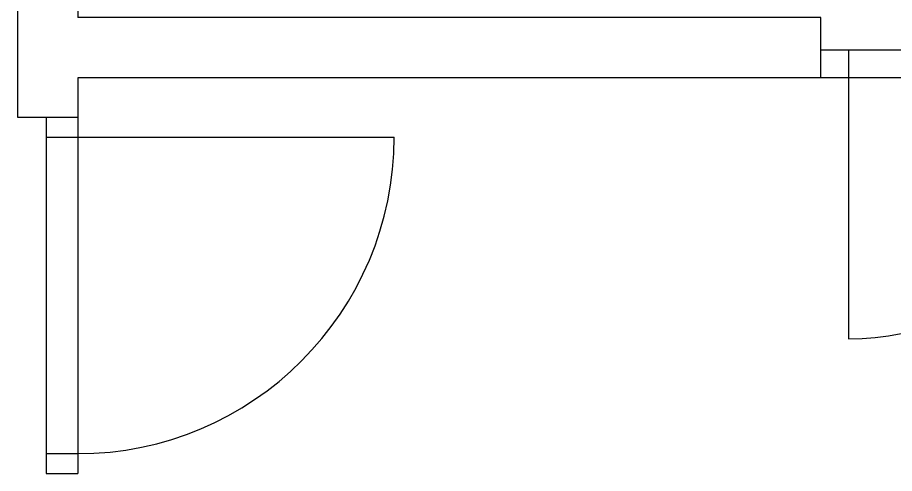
# Model space of a CAD drawing. Header units: millimetres. Extents: x -112665 to -16847, y 30630 to 100849.
# Drawn here: x -93804 to -91588, y 42779 to 43931 of the extents above; entities that cross this region are included whole.
import ezdxf

# ---------------------------------------------------------------- set-up
doc = ezdxf.new("R2010")
doc.units = ezdxf.units.MM
doc.layers.add('door', color=251, linetype='Continuous')
doc.layers.add('wall', color=5, linetype='Continuous')

# ---------------------------------------------------------------- blocks, each defined once
blk = doc.blocks.new('Door90')
for points in [[(0, 80), (-900, 80)], [(-900, 80), (-900, 0)], [(-850, 80), (-850, 0)], [(-50, 80), (-50, -800)], [(0, 80), (0, 0)], [(0, 0), (-900, 0)]]:
    blk.add_lwpolyline(points)
blk.add_arc((-50, 0), 800, 180, 270)
blk = doc.blocks.new('Door80')
for points in [[(-70, 0), (-70, 730)], [(-730, 70), (-730, 0)]]:
    blk.add_lwpolyline(points)
blk.add_lwpolyline([(-800, 0), (-800, 70), (0, 70), (0, 0)], close=True)
blk.add_arc((-70, 70), 660, 90, 180)

msp = doc.modelspace()

# ---------------------------------------------------------------- linework, layer by layer
at = {"layer": 'wall'}
for p, q in [((-93652.1, 45030.9), (-93652.1, 43930.9)), ((-93804.1, 44878.9), (-93804.1, 43678.9)), ((-91773.6, 43930.9), (-93652.1, 43930.9)), ((-91773.6, 43778.9), (-91773.6, 43930.9)), ((-91773.6, 43778.9), (-93652.1, 43778.9)), ((-93652.1, 43778.9), (-93652.1, 43678.9)), ((-93804.1, 43678.9), (-93652.1, 43678.9))]:
    msp.add_line(p, q, dxfattribs=at)

# ---------------------------------------------------------------- block references
at = {"layer": 'door'}
for name, p, rotation in [('Door80', (-91773.6, 43848.9), 180), ('Door90', (-93652.1, 43678.9), 90)]:
    msp.add_blockref(name, p, dxfattribs=dict(at, rotation=rotation))

doc.saveas('drawing.dxf')
